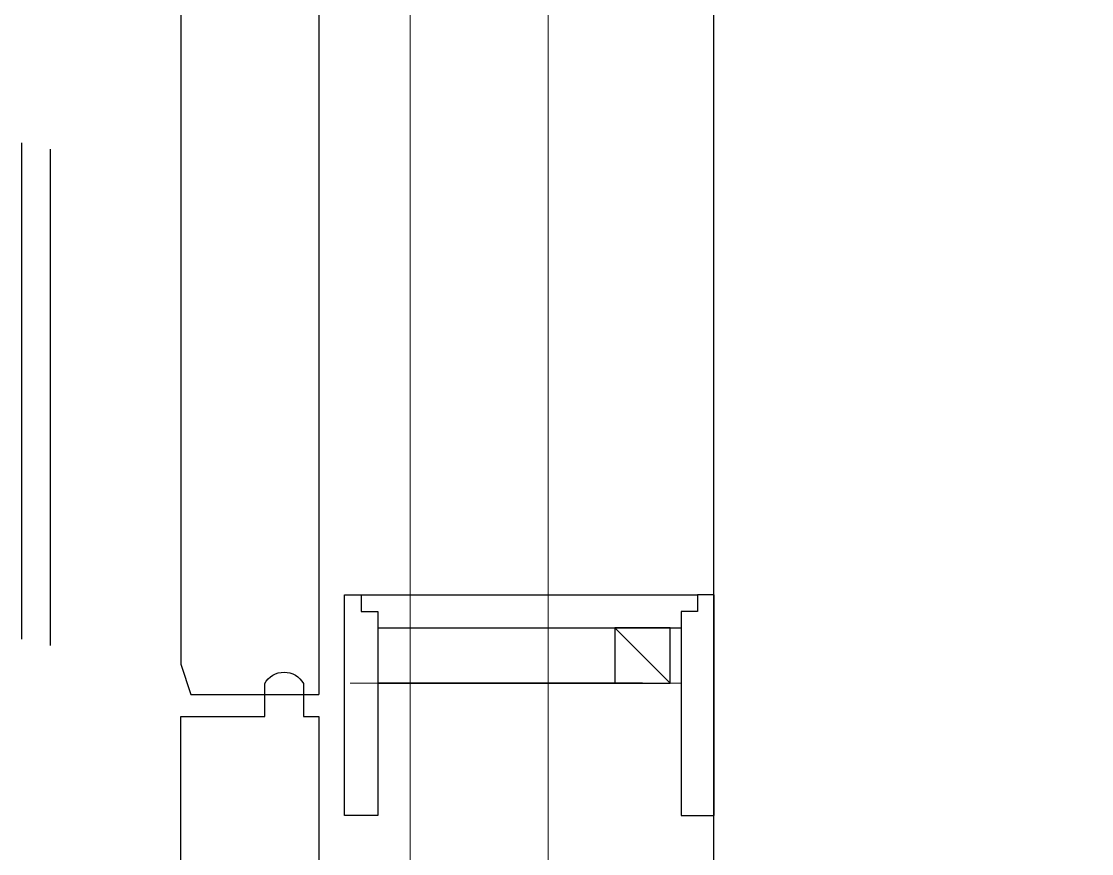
# Model space of a CAD drawing. Extents: x 152195838 to 160350639, y 364657247 to 370318102.
# Drawn here: x 157635944 to 157636915, y 365020097 to 365020852 of the extents above; entities that cross this region are included whole.
import ezdxf

# ---------------------------------------------------------------- set-up
doc = ezdxf.new("R2010")
doc.units = 0
doc.header["$MEASUREMENT"] = 0
doc.linetypes.add('HID', pattern=[2.3, 1.5, -0.8])
doc.layers.get('0').update_dxf_attribs({"linetype": 'CONTINUOUS'})
for name, color, linetype in [('4A.TEC 벽체 3', 4, 'CONTINUOUS'), ('4A.TEC 벽체 4', 7, 'CONTINUOUS'), ('XR-PLAN$0$PANEL', 4, 'CONTINUOUS'), ('XR-PLAN$0$자동도어', 4, 'CONTINUOUS'), ('㈜SE&C OPEN', 9, 'HID')]:
    doc.layers.add(name, color=color, linetype=linetype)

# ---------------------------------------------------------------- blocks, each defined once
blk = doc.blocks.new('sa9w7er')
at = {"layer": '4A.TEC 벽체 3', "lineweight": 0, "ltscale": 15}
blk.add_line((1986595.61, 837658.33), (1986595.61, 837958.33), dxfattribs=at)
at = {"layer": 'XR-PLAN$0$PANEL', "linetype": 'Continuous'}
blk.add_line((1986595.61, 837683.33), (1986595.61, 837948.33), dxfattribs=at)
at = {"layer": 'XR-PLAN$0$자동도어', "linetype": 'Continuous', "ltscale": 10000}
for p, q in [((1986675.61, 837668.33), (1986675.61, 837973.33)), ((1986675.61, 837668.33), (1986675.61, 837973.33)), ((1986645.61, 837683.33), (1986645.61, 837958.33)), ((1986645.61, 837683.33), (1986645.61, 837958.33)), ((1986595.61, 837923.33), (1986595.61, 837693.33)), ((1986595.61, 837923.33), (1986595.61, 837693.33))]:
    blk.add_line(p, q, dxfattribs=at)
at = {"layer": 'XR-PLAN$0$자동도어', "linetype": 'Continuous'}
for p, q in [((1986645.61, 837898.33), (1986595.61, 837948.33)), ((1986645.61, 837898.33), (1986595.61, 837948.33)), ((1986595.61, 837708.33), (1986595.61, 837683.33)), ((1986585.38, 837513.99), (1986585.38, 837629.84)), ((1987824.65, 837629.84), (1986585.38, 837629.84)), ((1986585.38, 837513.99), (1986585.38, 837629.84)), ((1987824.65, 837629.84), (1986585.38, 837629.84)), ((1986612.84, 837504.84), (1986585.38, 837513.99)), ((1986612.84, 837504.84), (1986585.38, 837513.99)), ((1987824.65, 837504.84), (1986612.84, 837504.84)), ((1987824.65, 837504.84), (1986612.84, 837504.84))]:
    blk.add_line(p, q, dxfattribs=at)
for points in [[(1986660.61, 837973.33), (1986660.61, 837958.33), (1986475.61, 837958.33), (1986475.61, 837988.33), (1986675.61, 837988.33), (1986675.61, 837973.33)], [(1986660.61, 837973.33), (1986660.61, 837958.33), (1986475.61, 837958.33), (1986475.61, 837988.33), (1986675.61, 837988.33), (1986675.61, 837973.33)], [(1986645.61, 837898.33), (1986595.61, 837898.33), (1986595.61, 837948.33), (1986645.61, 837948.33)], [(1986645.61, 837898.33), (1986595.61, 837898.33), (1986595.61, 837948.33), (1986645.61, 837948.33)], [(1986660.61, 837668.33), (1986660.61, 837683.33), (1986475.61, 837683.33), (1986475.61, 837653.33), (1986675.61, 837653.33), (1986675.61, 837668.33)], [(1986660.61, 837668.33), (1986660.61, 837683.33), (1986475.61, 837683.33), (1986475.61, 837653.33), (1986675.61, 837653.33), (1986675.61, 837668.33)]]:
    blk.add_lwpolyline(points, close=True, dxfattribs=at)
at = {"layer": 'XR-PLAN$0$자동도어', "color": 8, "linetype": 'Continuous'}
blk.add_lwpolyline([(1985326.2, 837649.93), (1985270.95, 837649.93), (1985270.95, 837629.84), (1985225.29, 837629.84), (1985225.29, 837504.84), (1986565.42, 837504.84), (1986565.42, 837580.86), (1986595.14, 837580.86, 0.592566), (1986595.14, 837616.02), (1986565.42, 837616.02), (1986565.42, 837629.84), (1985326.2, 837629.84)], format="xyb", close=True, dxfattribs=at)
blk.add_lwpolyline([(1985326.2, 837649.93), (1985270.95, 837649.93), (1985270.95, 837629.84), (1985225.29, 837629.84), (1985225.29, 837504.84), (1986565.42, 837504.84), (1986565.42, 837580.86), (1986595.14, 837580.86, 0.592566), (1986595.14, 837616.02), (1986565.42, 837616.02), (1986565.42, 837629.84), (1985326.2, 837629.84)], format="xyb", close=True, dxfattribs=at)
at = {"layer": '㈜SE&C OPEN', "ltscale": 300}
for p, q in [((1990529.61, 837386.4), (1985221.29, 837386.4)), ((1990535.41, 837360.28), (1985215.49, 837360.28))]:
    blk.add_line(p, q, dxfattribs=at)

msp = doc.modelspace()

# ---------------------------------------------------------------- linework, layer by layer
at = {"layer": '4A.TEC 벽체 3', "flags": 128}
msp.add_lwpolyline([(157636572.0046, 365048531.8958), (157636572.0046, 365003996.8958), (157669347.0046, 365003996.8958)], dxfattribs=at)
at = {"layer": '4A.TEC 벽체 4', "color": 251, "lineweight": 0, "ltscale": 15}
for points in [[(157636297.0046, 365049681.8958), (157636297.0046, 365003721.8958)], [(157636422.0046, 365049556.8958), (157636422.0046, 365003846.8958), (157669347.0046, 365003846.8958)]]:
    msp.add_lwpolyline(points, dxfattribs=at)

# ---------------------------------------------------------------- block references
at = {"linetype": 'Continuous', "ltscale": 5, "xscale": -1, "rotation": 270}
msp.add_blockref('sa9w7er', (156798584.1707, 363033656.1222), dxfattribs=at)

doc.saveas('drawing.dxf')
